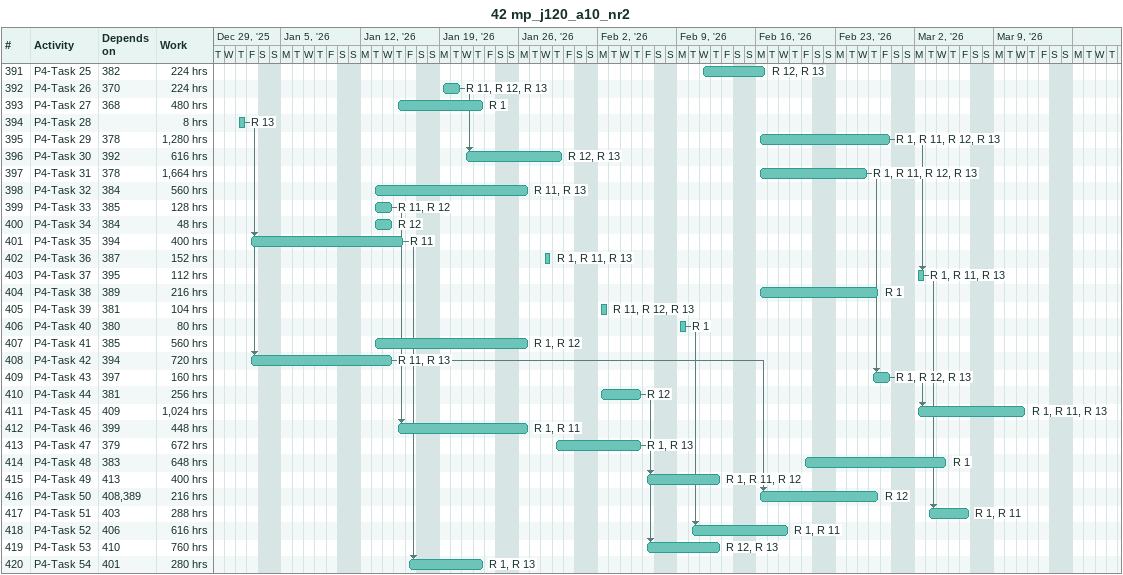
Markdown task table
42 mp_j120_a10_nr2

| ID | Task | Start | Finish | Predecessors | Resources | Work (h) |
|---|---|---|---|---|---|---|
| 391 | P4-Task 25 | 2026-02-11 | 2026-02-16 | 382 | R 12, R 13 | 224 |
| 392 | P4-Task 26 | 2026-01-19 | 2026-01-20 | 370 | R 11, R 12, R 13 | 224 |
| 393 | P4-Task 27 | 2026-01-15 | 2026-01-22 | 368 | R 1 | 480 |
| 394 | P4-Task 28 | 2026-01-01 | 2026-01-01 |  | R 13 | 8 |
| 395 | P4-Task 29 | 2026-02-16 | 2026-02-27 | 378 | R 1, R 11, R 12, R 13 | 1280 |
| 396 | P4-Task 30 | 2026-01-21 | 2026-01-29 | 392 | R 12, R 13 | 616 |
| 397 | P4-Task 31 | 2026-02-16 | 2026-02-25 | 378 | R 1, R 11, R 12, R 13 | 1664 |
| 398 | P4-Task 32 | 2026-01-13 | 2026-01-26 | 384 | R 11, R 13 | 560 |
| 399 | P4-Task 33 | 2026-01-13 | 2026-01-14 | 385 | R 11, R 12 | 128 |
| 400 | P4-Task 34 | 2026-01-13 | 2026-01-14 | 384 | R 12 | 48 |
| 401 | P4-Task 35 | 2026-01-02 | 2026-01-15 | 394 | R 11 | 400 |
| 402 | P4-Task 36 | 2026-01-28 | 2026-01-28 | 387 | R 1, R 11, R 13 | 152 |
| 403 | P4-Task 37 | 2026-03-02 | 2026-03-02 | 395 | R 1, R 11, R 13 | 112 |
| 404 | P4-Task 38 | 2026-02-16 | 2026-02-26 | 389 | R 1 | 216 |
| 405 | P4-Task 39 | 2026-02-02 | 2026-02-02 | 381 | R 11, R 12, R 13 | 104 |
| 406 | P4-Task 40 | 2026-02-09 | 2026-02-09 | 380 | R 1 | 80 |
| 407 | P4-Task 41 | 2026-01-13 | 2026-01-26 | 385 | R 1, R 12 | 560 |
| 408 | P4-Task 42 | 2026-01-02 | 2026-01-14 | 394 | R 11, R 13 | 720 |
| 409 | P4-Task 43 | 2026-02-26 | 2026-02-27 | 397 | R 1, R 12, R 13 | 160 |
| 410 | P4-Task 44 | 2026-02-02 | 2026-02-05 | 381 | R 12 | 256 |
| 411 | P4-Task 45 | 2026-03-02 | 2026-03-11 | 409 | R 1, R 11, R 13 | 1024 |
| 412 | P4-Task 46 | 2026-01-15 | 2026-01-26 | 399 | R 1, R 11 | 448 |
| 413 | P4-Task 47 | 2026-01-29 | 2026-02-05 | 379 | R 1, R 13 | 672 |
| 414 | P4-Task 48 | 2026-02-20 | 2026-03-04 | 383 | R 1 | 648 |
| 415 | P4-Task 49 | 2026-02-06 | 2026-02-12 | 413 | R 1, R 11, R 12 | 400 |
| 416 | P4-Task 50 | 2026-02-16 | 2026-02-26 | 408, 389 | R 12 | 216 |
| 417 | P4-Task 51 | 2026-03-03 | 2026-03-06 | 403 | R 1, R 11 | 288 |
| 418 | P4-Task 52 | 2026-02-10 | 2026-02-18 | 406 | R 1, R 11 | 616 |
| 419 | P4-Task 53 | 2026-02-06 | 2026-02-12 | 410 | R 12, R 13 | 760 |
| 420 | P4-Task 54 | 2026-01-16 | 2026-01-22 | 401 | R 1, R 13 | 280 |
